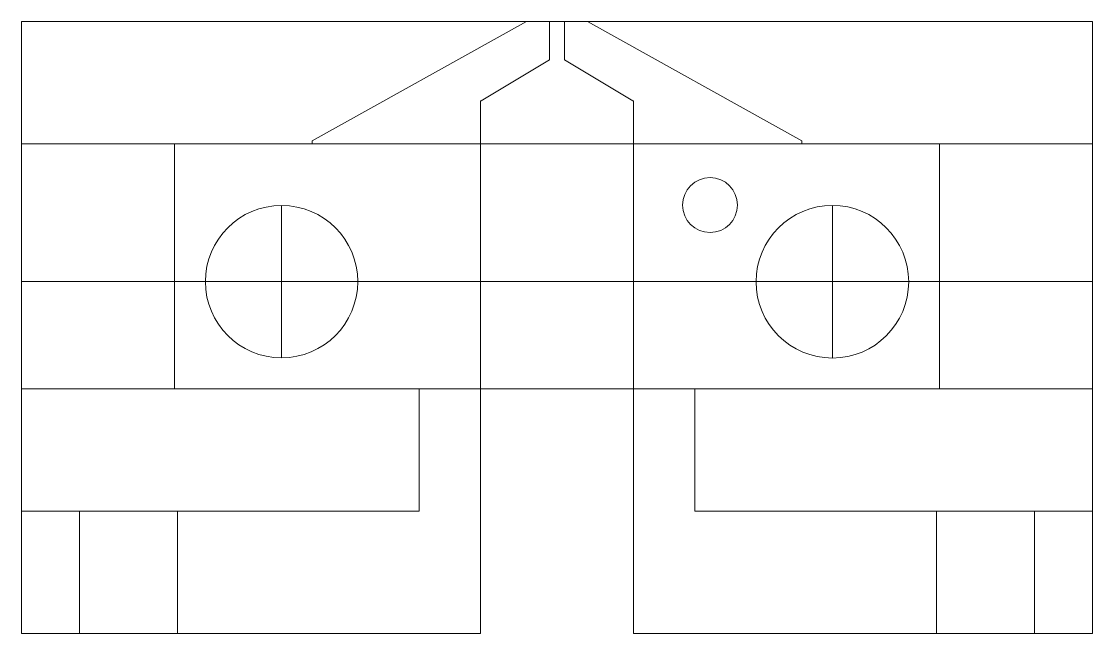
# Model space of a CAD drawing. Header units: millimetres. Extents: x -17.5 to 17.5, y -20 to 0.
import ezdxf

# ---------------------------------------------------------------- set-up
doc = ezdxf.new("R2010")
doc.units = ezdxf.units.MM
doc.layers.get('0').update_dxf_attribs({"linetype": 'CONTINUOUS', "lineweight": 18})
doc.layers.add('Circles', color=7, linetype='CONTINUOUS', lineweight=18)
doc.layers.add('H', color=1, linetype='CONTINUOUS', lineweight=18)

msp = doc.modelspace()

# ---------------------------------------------------------------- linework, layer by layer
for p, q in [((-8, -3.9), (-1, 0)), ((-1, 0), (-0.25, 0)), ((-0.25, 0), (-0.25, -1.25)), ((0.25, -1.25), (0.25, 0)), ((0.25, 0), (1, 0)), ((1, 0), (8, -3.9)), ((-0.25, -1.25), (-2.483, -2.592)), ((2.483, -2.592), (0.25, -1.25)), ((-2.483, -2.592), (-2.5, -2.592)), ((-2.5, -2.592), (-2.5, -20)), ((2.5, -2.592), (2.483, -2.592)), ((2.5, -20), (2.5, -2.592)), ((-12.5, -12), (-12.5, -4)), ((-12.5, -4), (-8, -4)), ((-8, -4), (-8, -3.9)), ((8, -3.9), (8, -4)), ((8, -4), (12.5, -4)), ((12.5, -4), (12.5, -12)), ((-4.5, -12), (-12.5, -12)), ((-4.5, -16), (-4.5, -12)), ((12.5, -12), (4.5, -12)), ((4.5, -12), (4.5, -16)), ((-17.5, -20), (-17.5, -16)), ((-17.5, -16), (-15.6, -16)), ((-15.6, -16), (-15.6, -20)), ((-15.6, -16), (-12.4, -16)), ((-12.4, -20), (-12.4, -16)), ((-12.4, -16), (-4.5, -16)), ((4.5, -16), (12.4, -16)), ((12.4, -16), (12.4, -20)), ((12.4, -16), (15.6, -16)), ((15.6, -20), (15.6, -16)), ((15.6, -16), (17.5, -16)), ((17.5, -16), (17.5, -20)), ((-15.6, -20), (-17.5, -20)), ((-15.6, -20), (-12.4, -20)), ((-2.5, -20), (-12.4, -20)), ((12.4, -20), (2.5, -20)), ((12.4, -20), (15.6, -20)), ((17.5, -20), (15.6, -20))]:
    msp.add_line(p, q)
at = {"layer": 'Circles'}
for centre, radius in [((5, -6), 0.896), ((-9, -8.502), 2.489), ((8.998, -8.505), 2.493)]:
    msp.add_circle(centre, radius, dxfattribs=at)
at = {"layer": 'H'}
for p, q in [((-17.5, -20), (-17.5, 0)), ((17.5, 0), (-17.5, 0)), ((17.5, -20), (17.5, 0)), ((-17.5, -4), (17.5, -4)), ((-9, -10.991), (-9, -6.013)), ((8.998, -10.998), (8.998, -6.011)), ((-17.5, -8.502), (17.5, -8.502)), ((-17.5, -12), (17.5, -12))]:
    msp.add_line(p, q, dxfattribs=at)

doc.saveas('drawing.dxf')
